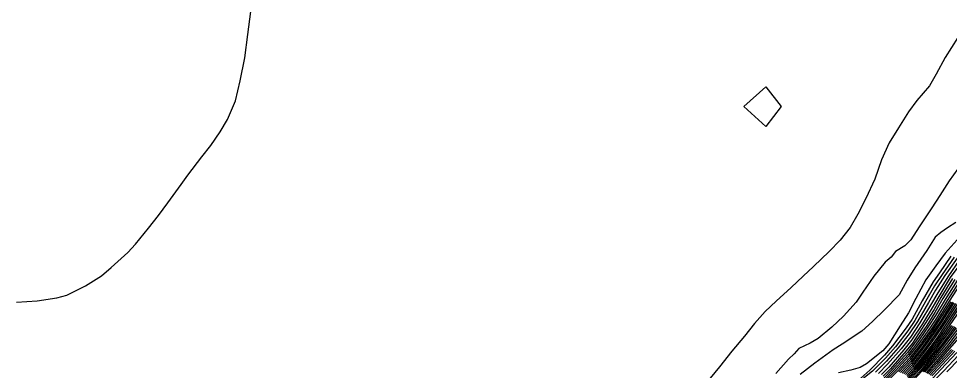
# Model space of a CAD drawing. Header units: feet. Extents: x 333642 to 335017, y 470420 to 471851.
# Drawn here: x 334493.5 to 334685.5, y 470662.8 to 470735.6 of the extents above; entities that cross this region are included whole.
import ezdxf

# ---------------------------------------------------------------- set-up
doc = ezdxf.new("R2010")
doc.units = ezdxf.units.FT
doc.header["$MEASUREMENT"] = 0
doc.layers.add('Contour', color=7, linetype='CONTINUOUS', true_color=0xffffff)

msp = doc.modelspace()

# ---------------------------------------------------------------- linework, layer by layer
at = {"layer": 'Contour', "color": 18, "linetype": 'Continuous', "true_color": 0x000000}
for points, elevation in [([(334493.068738, 470677.118637), (334497.305179, 470677.337046), (334501.355857, 470677.973963), (334503.417816, 470678.535123), (334507.264072, 470680.473081), (334510.587674, 470682.542927), (334512.594435, 470684.217732), (334515.993719, 470687.32919), (334517.599588, 470689.052931), (334520.262179, 470692.339946), (334522.337854, 470694.950233), (334524.269898, 470697.610746), (334526.993083, 470701.368085), (334528.394992, 470703.294584), (334531.224758, 470707.05965), (334533.12841, 470709.397966), (334535.059816, 470712.21698), (334536.522152, 470714.756062), (334538.180733, 470718.624931), (334539.18202, 470722.765043), (334540.08524, 470727.516451), (334540.737043, 470732.322961), (334541.365827, 470737.050638)], -2), ([(334687.063799, 470731.688743), (334684.479927, 470727.548049), (334682.582313, 470724.130529), (334681.211677, 470721.747317), (334678.609827, 470718.680446), (334676.868526, 470716.336423), (334674.804217, 470713.072947), (334672.914208, 470709.939708), (334671.340789, 470706.437882), (334669.91954, 470702.467671), (334668.117011, 470698.479231), (334666.47281, 470695.228961), (334664.861491, 470692.508625), (334662.781818, 470689.905688), (334660.518177, 470687.544548), (334657.284056, 470684.44411), (334655.180278, 470682.454822), (334652.720106, 470680.1353), (334649.593414, 470677.314904), (334647.350077, 470675.187749), (334645.182438, 470672.698847), (334643.081114, 470670.070301), (334640.45246, 470666.966531), (334637.930185, 470663.748341), (334635.987646, 470661.386635)], -2), ([(334647.5, 470721.498787), (334650.664424, 470717.5), (334647.5, 470713.329473), (334642.938932, 470717.5), (334647.5, 470721.498787)], -1.5), ([(334687.044947, 470704.586596), (334685.238937, 470702.145043), (334683.336528, 470699.08568), (334681.687662, 470696.564488), (334679.060551, 470692.642553), (334677.386927, 470689.982041), (334676.169424, 470688.710661), (334674.23089, 470687.539973), (334673.305738, 470686.41361), (334672.11217, 470685.31876), (334669.754942, 470682.453862), (334667.513616, 470679.15732), (334666.098803, 470677.111489), (334663.486558, 470674.231918), (334661.098856, 470671.954771), (334658.249345, 470669.610617), (334656.60309, 470668.610316), (334654.30201, 470667.504205), (334653.299474, 470666.464719), (334652.154008, 470665.365914), (334649.550773, 470662.386239)], -2.5), ([(334686.67948, 470693.566555), (334684.90172, 470692.429181), (334683.569957, 470691.482108), (334682.412635, 470690.540577), (334680.680696, 470687.760793), (334678.231129, 470684.181635), (334676.617006, 470681.634246), (334674.941799, 470678.620219), (334671.934895, 470675.53332), (334669.443716, 470673.102369), (334667.303428, 470671.132595), (334663.230623, 470668.441998), (334661.336613, 470667.238334), (334657.589262, 470664.524494), (334654.53334, 470662.163816)], -3), ([(334687.569571, 470690.632094), (334684.451089, 470687.187968), (334682.54762, 470684.567995), (334680.487248, 470681.676201), (334678.431341, 470677.876367), (334676.884439, 470674.87314), (334675.186638, 470672.228149), (334672.820199, 470668.46828), (334671.583672, 470667.071987), (334668.228737, 470664.362311), (334666.903784, 470663.587058), (334664.99667, 470663.082792), (334662.437873, 470662.513223)], -3.5), ([(334685.629501, 470686.561969), (334683.246967, 470683.136865), (334681.963838, 470681.322711), (334679.718864, 470677.389285), (334677.660678, 470673.563985), (334676.442033, 470671.805368), (334673.612332, 470668.102543), (334671.97241, 470666.14086), (334668.896241, 470663.047332), (334667.058142, 470661.399095)], -4), ([(334686.293561, 470686.372215), (334683.809344, 470682.830427), (334682.219787, 470680.440776), (334680.375162, 470677.227195), (334678.181618, 470673.325512), (334676.729431, 470671.183126), (334674.189509, 470667.891492), (334672.178645, 470665.532871), (334669.499642, 470662.839024), (334667.110745, 470660.978419)], -4.5), ([(334686.945394, 470686.192336), (334684.386824, 470682.567842), (334682.47161, 470679.547422), (334681.024171, 470677.034894), (334678.717159, 470673.090756), (334677.00431, 470670.537435), (334674.772301, 470667.68332), (334672.383161, 470664.915106), (334670.111551, 470662.629064)], -5), ([(334687.574249, 470686.008774), (334684.972604, 470682.338617), (334682.736015, 470678.668677), (334681.656114, 470676.795071), (334679.260944, 470672.849812), (334677.273438, 470669.876997), (334675.354157, 470667.470808), (334672.594113, 470664.295955), (334670.724003, 470662.409564)], -5.5), ([(334687.876121, 470685.439889), (334685.48566, 470682.160183), (334683.125996, 470678.289556), (334681.953986, 470676.251985), (334679.746895, 470672.643546), (334677.503515, 470669.242721), (334675.914963, 470667.249104), (334672.820186, 470663.684383), (334671.328463, 470662.172098)], -6), ([(334685.973884, 470681.987226), (334683.557501, 470678.059792), (334682.15832, 470675.616885), (334680.216338, 470672.457657), (334677.710404, 470668.652479), (334676.431544, 470667.044806), (334673.17216, 470663.324532), (334671.694539, 470661.82286)], -6.5), ([(334686.453692, 470681.802089), (334683.991374, 470677.846956), (334682.325323, 470674.996239), (334680.637854, 470672.307537), (334678.012733, 470668.413712), (334676.66009, 470666.703601), (334673.542244, 470663.174976), (334671.857053, 470661.463217)], -7), ([(334686.919984, 470681.596418), (334684.42813, 470677.641248), (334682.48189, 470674.378495), (334681.043698, 470672.147059), (334678.345298, 470668.249715), (334676.823489, 470666.326206), (334673.889844, 470663.056113), (334671.987361, 470661.1267)], -7.5), ([(334687.313742, 470681.299711), (334684.86062, 470677.445159), (334682.636942, 470673.771319), (334681.439058, 470671.963428), (334678.683539, 470668.082389), (334676.980504, 470665.938326), (334674.240631, 470662.937972), (334672.116601, 470660.793243)], -8), ([(334687.507859, 470680.811529), (334685.251244, 470677.308191), (334682.873649, 470673.460244), (334681.684712, 470671.676052), (334679.004008, 470667.940574), (334677.111771, 470665.563608), (334674.58602, 470662.817202), (334672.245175, 470660.465577)], -8.5), ([(334685.590875, 470677.194751), (334683.173726, 470673.331342), (334681.837755, 470671.324342), (334679.312761, 470667.819984), (334677.229075, 470665.199491), (334674.928587, 470662.694617)], -9), ([(334685.928689, 470677.076689), (334683.478802, 470673.205438), (334681.986885, 470670.965473), (334679.623058, 470667.700452), (334677.348366, 470664.833853), (334675.271981, 470662.570345)], -9.5), ([(334686.263918, 470676.951671), (334683.787658, 470673.080803), (334682.133147, 470670.600881), (334679.933914, 470667.580776), (334677.471187, 470664.468412), (334675.614712, 470662.442783)], -10), ([(334686.595, 470676.81722), (334684.099135, 470672.955778), (334682.277636, 470670.232074), (334680.244415, 470667.459848), (334677.599141, 470664.104952), (334675.955236, 470662.310269)], -10.5), ([(334686.920157, 470676.670515), (334684.412124, 470672.828765), (334682.421496, 470669.86063), (334680.553714, 470667.336642), (334677.733882, 470663.745314), (334676.291962, 470662.171088)], -11), ([(334687.191534, 470676.418485), (334684.73426, 470672.701022), (334682.564156, 470669.492684), (334680.854013, 470667.21503), (334677.923433, 470663.475736), (334676.553605, 470661.979344)], -11.5), ([(334687.362586, 470675.984147), (334685.071926, 470672.574896), (334682.703423, 470669.133863), (334681.141833, 470667.099108), (334678.200914, 470663.365902), (334676.681661, 470661.703071)], -12), ([(334687.520189, 470675.542987), (334685.40769, 470672.444666), (334682.842432, 470668.777949), (334681.432632, 470666.982041), (334678.476267, 470663.263357), (334676.799102, 470661.426964)], -12.5), ([(334685.741064, 470672.300302), (334682.982602, 470668.426651), (334681.720413, 470666.857358), (334678.754776, 470663.161564), (334676.918761, 470661.149909)], -13), ([(334686.079048, 470672.144008), (334683.283257, 470668.288728), (334681.874541, 470666.550411), (334679.041685, 470663.059914), (334677.044818, 470660.870987)], -13.5), ([(334686.414301, 470671.978934), (334683.605249, 470668.174919), (334682.008704, 470666.218554), (334679.330614, 470662.957369), (334677.168814, 470660.589037)], -14), ([(334686.744541, 470671.802513), (334683.931559, 470668.062638), (334682.136627, 470665.880275), (334679.620191, 470662.853106), (334677.291092, 470660.304915)], -14.5), ([(334687.067879, 470671.61178), (334684.260756, 470667.950053), (334682.259382, 470665.536888), (334679.90969, 470662.746364)], -15), ([(334687.293063, 470671.181596), (334684.628018, 470667.820852), (334682.402794, 470665.176495), (334680.20393, 470662.623138)], -15.5), ([(334687.479216, 470670.688924), (334684.999358, 470667.670066), (334682.545326, 470664.811196), (334680.49959, 470662.492637)], -16), ([(334687.647134, 470670.189853), (334685.370468, 470667.511544), (334682.682501, 470664.445917), (334680.794662, 470662.356755)], -16.5), ([(334685.739478, 470667.342746), (334682.816004, 470664.082376), (334681.088188, 470662.214208)], -17), ([(334686.104396, 470667.160971), (334682.94746, 470663.722219), (334681.37914, 470662.063633)], -17.5), ([(334686.463109, 470666.963364), (334683.078435, 470663.367011), (334681.666425, 470661.903596)], -18), ([(334686.875825, 470666.713238), (334683.553064, 470663.178756), (334681.879045, 470661.44164)], -18.5), ([(334687.14844, 470666.093862), (334684.16633, 470662.943386), (334682.13565, 470660.851089)], -19), ([(334687.377886, 470665.407436), (334684.79747, 470662.70524)], -19.5)]:
    msp.add_lwpolyline(points, dxfattribs=dict(at, elevation=elevation))

doc.saveas('drawing.dxf')
